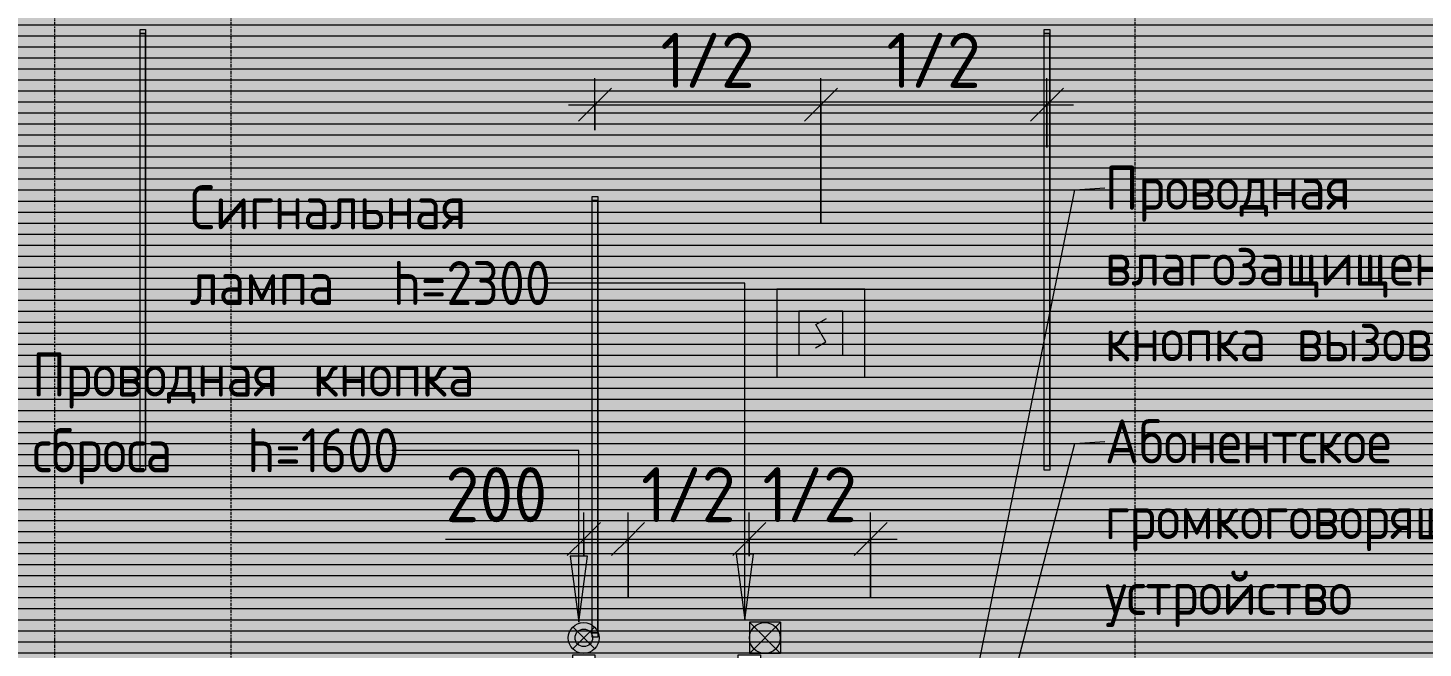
# Model space of a CAD drawing. Header units: millimetres. Extents: x 34897 to 231692, y -8553 to 29000.
# Drawn here: x 65539 to 71866, y 7971 to 10786 of the extents above; entities that cross this region are included whole.
import ezdxf

# ---------------------------------------------------------------- set-up
doc = ezdxf.new("R2010")
doc.units = ezdxf.units.MM
doc.linetypes.add('ADSK_Штрих_ш2 п1', pattern=[300, 200, -100])
doc.linetypes.add('Осевая', pattern=[31.75, 6.35, -4.7625, 15.875, -4.7625])
for name, color, linetype, lineweight in [('A-ANNO-DIMS', 7, 'Continuous', 9), ('A-ANNO-DIMS-100', 7, 'Continuous', 9), ('A-CLNG-PATT', 7, 'Continuous', 9), ('A-DETL-1', 7, 'ADSK_Штрих_ш2 п1', 9), ('Q-SPCQ', 7, 'Continuous', 9), ('Оси-2', 7, 'Осевая', 9)]:
    doc.layers.add(name, color=color, linetype=linetype, lineweight=lineweight)
doc.layers.add('A-CLNG-PATT-1', color=7, linetype='Continuous', lineweight=9, transparency=1)
for name, color, linetype, lineweight, true_color in [('E-LITE-EQPM-1', 7, 'Continuous', 9, 0xff8080), ('G-ANNO-TEXT-1', 7, 'Continuous', 9, 0x3c3c3c), ('Q-SPCQ-3', 7, 'Continuous', 9, 0x008040), ('Q-SPCQ-4', 1, 'Continuous', 9, 0xff0000)]:
    doc.layers.add(name, color=color, linetype=linetype, lineweight=lineweight, true_color=true_color)
doc.styles.add('GOST Common_1', font='GOST_Common.ttf', dxfattribs={"width": 0.9, "height": 200})
doc.styles.add('ISOCPEUR', font='isocpeur.ttf', dxfattribs={"width": 0.9, "height": 250})
doc.dimstyles.new('ISO-2_5_0_9К_БОЛЬШОЙ', dxfattribs={"dimscale": 304.8, "dimtxt": 248.995294, "dimasz": 0.492126, "dimexe": 0.393701, "dimexo": 0.984252, "dimgap": 0, "dimtad": 1, "dimdec": 0, "dimrnd": 10, "dimzin": 0, "dimdsep": 46, "dimtxsty": 'ISOCPEUR', "dimblk1": 'OBLIQUE', "dimblk2": 'OBLIQUE', "dimsah": 1, "dimcen": 0.09, "dimdle": 0.393701, "dimazin": 0, "dimtfac": 1, "dimtdec": 4, "dimtix": 1, "dimtmove": 0, "dimatfit": 3, "dimfxl": 1, "dimtvp": 1, "dimtolj": 1, "dimtzin": 0, "dimarcsym": 2})
doc.dimstyles.new('ISO-2_5_0_9К_БОЛЬШОЙ_1', dxfattribs={"dimscale": 304.8, "dimtxt": 248.995294, "dimasz": 0.492126, "dimexe": 0.393701, "dimexo": 0.984252, "dimgap": 0, "dimtad": 1, "dimdec": 0, "dimrnd": 10, "dimzin": 0, "dimdsep": 46, "dimtxsty": 'ISOCPEUR', "dimblk1": 'OBLIQUE', "dimblk2": 'OBLIQUE', "dimsah": 1, "dimcen": 0.09, "dimdle": 0.393701, "dimazin": 0, "dimtfac": 1, "dimtdec": 4, "dimtix": 1, "dimtmove": 1, "dimatfit": 3, "dimfxl": 1, "dimtvp": 1, "dimtolj": 1, "dimtzin": 0, "dimarcsym": 2})

# ---------------------------------------------------------------- blocks, each defined once
blk = doc.blocks.new('Downlight - Strip - 2000 мм-27655400-Сводный план потолков 2 этажа в осях 12-23')
at = {"layer": 'E-LITE-EQPM-1'}
for p, q in [((-1000, -231.3), (-1000, -205.9)), ((-1000, -205.9), (-980.9, -205.9)), ((-980.9, -231.3), (-1000, -231.3)), ((-980.9, -231.3), (-980.9, -205.9)), ((-980.9, -205.9), (981, -205.9)), ((-980.9, -205.9), (-980.9, -231.3)), ((-980.9, -231.3), (-980.9, -205.9)), ((-980.9, -205.9), (-980.9, -231.3)), ((-980.9, -205.9), (981, -205.9)), ((-980.9, -205.9), (981, -205.9)), ((981, -231.3), (-980.9, -231.3)), ((981, -231.3), (-980.9, -231.3)), ((-980.9, -231.3), (981, -231.3)), ((981, -205.9), (981, -231.3)), ((981, -231.3), (981, -205.9)), ((981, -205.9), (1000, -205.9)), ((981, -231.3), (981, -205.9)), ((981, -205.9), (981, -231.3)), ((1000, -231.3), (981, -231.3)), ((1000, -205.9), (1000, -231.3))]:
    blk.add_line(p, q, dxfattribs=at)
blk = doc.blocks.new('Проводная кнопка сброса GC-0421W1 - Кнопка выхода 2-29719815-Сводный план потолков 2 этажа в осях 12-23')
at = {"layer": 'Q-SPCQ-3'}
for p, q in [((173.8, 156.3), (74.8, 57.3)), ((75.4, 157.2), (174.3, 58.2)), ((75, 10), (75, 30)), ((75, 30), (175, 30)), ((175, 10), (75, 10)), ((175, 30), (175, 10))]:
    blk.add_line(p, q, dxfattribs=at)
for centre, radius in [((124.2, 107), 70), ((124.9, 107.7), 40)]:
    blk.add_circle(centre, radius, dxfattribs=at)
blk = doc.blocks.new('оповещатель охранно-звуковойrfa - Сигнальная лампа-29719814-Сводный план потолков 2 этажа в осях 12-23')
at = {"layer": 'Q-SPCQ-3'}
for p, q in [((267.1, 178.4), (125.4, 36.7)), ((267.1, 178.3), (125.4, 178.3)), ((125.4, 178.3), (125.4, 36.7)), ((125.4, 178.3), (267.1, 36.7)), ((267.1, 178.4), (267.1, 36.7)), ((75, 10), (75, 30)), ((75, 30), (175, 30)), ((267.1, 36.7), (125.4, 36.7)), ((175, 30), (175, 10))]:
    blk.add_line(p, q, dxfattribs=at)
blk.add_circle((195.4, 107), 70, dxfattribs=at)
blk = doc.blocks.new('Извещатель потолочный - Монтируемые на перекрытии-30351624-Сводный план потолков 2 этажа в осях 12-23')
at = {"layer": 'Q-SPCQ'}
for p, q in [((-300, 300), (-300, -100)), ((100, 300), (-300, 300)), ((100, -100), (100, 300)), ((0, 200), (-200, 200)), ((-200, 200), (-200, 0)), ((0, 0), (0, 200)), ((-122.5, 139), (-74.9, 166.5)), ((-100, 100), (-122.5, 139)), ((-77.5, 61), (-100, 100)), ((-200, 0), (0, 0)), ((-125.1, 33.5), (-77.5, 61)), ((-300, -100), (100, -100))]:
    blk.add_line(p, q, dxfattribs=at)
blk = doc.blocks.new('DIMBLOCK37-Сводный план потолков 2 этажа в осях 12-23')
at = {"layer": 'A-ANNO-DIMS-100'}
for p, q in [((68060, 8387), (68060, 8585.7)), ((68260.5, 8200), (68260.5, 8585.7)), ((67432.3, 8465.7), (68006.3, 8465.7)), ((67940, 8465.7), (68380.5, 8465.7)), ((68006.3, 8465.7), (68160.2, 8465.7)), ((68060, 8465.7), (68060, 8387)), ((68260.5, 8465.7), (68260.5, 8200))]:
    blk.add_line(p, q, dxfattribs=at)
at = {"layer": 'A-ANNO-DIMS-100', "lineweight": 20}
for p, q in [((68060, 8465.7), (68135, 8540.7)), ((68260.5, 8465.7), (68335.5, 8540.7)), ((68060, 8465.7), (67985, 8390.7)), ((68260.5, 8465.7), (68185.5, 8390.7))]:
    blk.add_line(p, q, dxfattribs=at)
at = {"layer": 'A-ANNO-DIMS-100', "color": 0, "insert": (67432.3, 8792.4), "char_height": 250, "width": 568.858, "attachment_point": 1, "line_spacing_factor": 1.149209, "style": 'ISOCPEUR'}
blk.add_mtext('200', dxfattribs=at)
blk = doc.blocks.new('_Oblique')
at = {"color": 0, "linetype": 'ByBlock', "lineweight": -2}
blk.add_line((-0.5, -0.5), (0.5, 0.5), dxfattribs=at)
blk = doc.blocks.new('DIMBLOCK38-Сводный план потолков 2 этажа в осях 12-23')
at = {"layer": 'A-ANNO-DIMS-100'}
for p, q in [((68260.5, 8200), (68260.5, 8585.7)), ((68810.5, 8388.4), (68810.5, 8585.7)), ((68140.5, 8465.7), (68810.5, 8465.7)), ((68260.5, 8465.7), (68260.5, 8200)), ((68810.5, 8465.7), (68810.5, 8388.4))]:
    blk.add_line(p, q, dxfattribs=at)
at = {"layer": 'A-ANNO-DIMS-100', "lineweight": 20}
for p, q in [((68260.5, 8465.7), (68335.5, 8540.7)), ((68810.5, 8465.7), (68885.5, 8540.7)), ((68260.5, 8465.7), (68185.5, 8390.7)), ((68810.5, 8465.7), (68735.5, 8390.7))]:
    blk.add_line(p, q, dxfattribs=at)
at = {"layer": 'A-ANNO-DIMS-100', "color": 0, "insert": (68320, 8792.4), "char_height": 250, "width": 517.144, "attachment_point": 1, "line_spacing_factor": 1.149209, "style": 'ISOCPEUR'}
blk.add_mtext('1/2', dxfattribs=at)
blk = doc.blocks.new('DIMBLOCK39-Сводный план потолков 2 этажа в осях 12-23')
at = {"layer": 'A-ANNO-DIMS-100'}
for p, q in [((68810.5, 8388.4), (68810.5, 8585.7)), ((69360.5, 8200), (69360.5, 8585.7)), ((68810.5, 8465.7), (69480.5, 8465.7)), ((68810.5, 8465.7), (68810.5, 8388.4)), ((69360.5, 8465.7), (69360.5, 8200))]:
    blk.add_line(p, q, dxfattribs=at)
at = {"layer": 'A-ANNO-DIMS-100', "lineweight": 20}
for p, q in [((68810.5, 8465.7), (68885.5, 8540.7)), ((69360.5, 8465.7), (69435.5, 8540.7)), ((68810.5, 8465.7), (68735.5, 8390.7)), ((69360.5, 8465.7), (69285.5, 8390.7))]:
    blk.add_line(p, q, dxfattribs=at)
at = {"layer": 'A-ANNO-DIMS-100', "color": 0, "insert": (68870, 8792.4), "char_height": 250, "width": 517.144, "attachment_point": 1, "line_spacing_factor": 1.149209, "style": 'ISOCPEUR'}
blk.add_mtext('1/2', dxfattribs=at)
blk = doc.blocks.new('DIMBLOCK60-Сводный план потолков 2 этажа в осях 12-23')
at = {"layer": 'A-ANNO-DIMS-100'}
for p, q in [((68110, 10321), (68110, 10556.8)), ((69135, 9900), (69135, 10556.8)), ((67990, 10436.8), (69135, 10436.8)), ((68110, 10436.8), (68110, 10321)), ((69135, 10436.8), (69135, 9900))]:
    blk.add_line(p, q, dxfattribs=at)
at = {"layer": 'A-ANNO-DIMS-100', "lineweight": 20}
for p, q in [((68110, 10436.8), (68185, 10511.8)), ((69135, 10436.8), (69210, 10511.8)), ((68110, 10436.8), (68035, 10361.8)), ((69135, 10436.8), (69060, 10361.8))]:
    blk.add_line(p, q, dxfattribs=at)
at = {"layer": 'A-ANNO-DIMS-100', "color": 0, "insert": (68407, 10763.4), "char_height": 250, "width": 517.144, "attachment_point": 1, "line_spacing_factor": 1.149209, "style": 'ISOCPEUR'}
blk.add_mtext('1/2', dxfattribs=at)
blk = doc.blocks.new('DIMBLOCK61-Сводный план потолков 2 этажа в осях 12-23')
at = {"layer": 'A-ANNO-DIMS-100'}
for p, q in [((69135, 9900), (69135, 10556.8)), ((70160, 10242.9), (70160, 10556.8)), ((69135, 10436.8), (70280, 10436.8)), ((69135, 10436.8), (69135, 9900)), ((70160, 10436.8), (70160, 10242.9))]:
    blk.add_line(p, q, dxfattribs=at)
at = {"layer": 'A-ANNO-DIMS-100', "lineweight": 20}
for p, q in [((69135, 10436.8), (69210, 10511.8)), ((70160, 10436.8), (70235, 10511.8)), ((69135, 10436.8), (69060, 10361.8)), ((70160, 10436.8), (70085, 10361.8))]:
    blk.add_line(p, q, dxfattribs=at)
at = {"layer": 'A-ANNO-DIMS-100', "color": 0, "insert": (69432, 10763.4), "char_height": 250, "width": 517.144, "attachment_point": 1, "line_spacing_factor": 1.149209, "style": 'ISOCPEUR'}
blk.add_mtext('1/2', dxfattribs=at)

msp = doc.modelspace()

# ---------------------------------------------------------------- hatches: boundary and pattern name
at = {"layer": 'A-CLNG-PATT'}
h = msp.add_hatch(dxfattribs=at)
h.set_pattern_fill('FP_47', color=256, style=0, pattern_type=2)
h.set_pattern_definition([(0, (57110, 9800), (0, -50), [])])
h.paths.add_polyline_path([(74622.4, 7921), (74729, 7921), (74729, 8301), (75459, 8301), (75459, 10879), (74015.2, 10879), (74015.2, 10868.5), (66296, 10868.5), (66296, 10880), (47239.7, 10879), (47239.7, 11679), (44781.7, 11679), (44781.7, 10879), (42401, 10879), (42401, 10209), (40882.1, 10209), (40874, 10176.3), (40851.6, 10133.6), (40819.6, 10097.5), (40779.9, 10070.2), (40734.9, 10053.1), (40687, 10047.2), (40639.1, 10053.1), (40594.1, 10070.2), (40554.4, 10097.5), (40522.4, 10133.6), (40500, 10176.3), (40491.9, 10209), (38761, 10209), (38761, 7921), (68010, 7921), (68010, 7940), (68110, 7940), (68110, 7921), (68760.5, 7921), (68760.5, 7940), (68860.5, 7940), (68860.5, 7921), (73167.7, 7921)])
h.paths.add_polyline_path([(57006.1, 9202), (56957.9, 9202), (56911, 9213.5), (56868.4, 9235.9), (56832.3, 9267.9), (56804.9, 9307.6), (56787.8, 9352.6), (56782, 9400.5), (56787.8, 9448.4), (56804.9, 9493.4), (56832.3, 9533.1), (56868.4, 9565.1), (56911, 9587.5), (56957.9, 9599), (57006.1, 9599), (57052.9, 9587.5), (57095.6, 9565.1), (57131.7, 9533.1), (57159.1, 9493.4), (57176.2, 9448.4), (57182, 9400.5), (57176.2, 9352.6), (57159.1, 9307.6), (57131.7, 9267.9), (57095.6, 9235.9), (57052.9, 9213.5)])
h.paths.add_polyline_path([(57357.9, 9202), (57311, 9213.5), (57268.4, 9235.9), (57232.3, 9267.9), (57204.9, 9307.6), (57187.8, 9352.6), (57182, 9400.5), (57187.8, 9448.4), (57204.9, 9493.4), (57232.3, 9533.1), (57268.4, 9565.1), (57311, 9587.5), (57357.9, 9599), (57406.1, 9599), (57452.9, 9587.5), (57495.6, 9565.1), (57531.7, 9533.1), (57559.1, 9493.4), (57576.2, 9448.4), (57582, 9400.5), (57576.2, 9352.6), (57559.1, 9307.6), (57531.7, 9267.9), (57495.6, 9235.9), (57452.9, 9213.5), (57406.1, 9202)])
at = {"layer": 'A-CLNG-PATT-1'}
h = msp.add_hatch(color=256, dxfattribs=at)
h.paths.add_polyline_path([(74622.4, 7921), (74729, 7921), (74729, 8301), (75459, 8301), (75459, 10879), (74015.2, 10879), (74015.2, 10868.5), (66296, 10868.5), (66296, 10880), (47239.7, 10879), (47239.7, 11679), (44781.7, 11679), (44781.7, 10879), (42401, 10879), (42401, 10209), (40882.1, 10209), (40874, 10176.3), (40851.6, 10133.6), (40819.6, 10097.5), (40779.9, 10070.2), (40734.9, 10053.1), (40687, 10047.2), (40639.1, 10053.1), (40594.1, 10070.2), (40554.4, 10097.5), (40522.4, 10133.6), (40500, 10176.3), (40491.9, 10209), (38761, 10209), (38761, 7921), (68010, 7921), (68010, 7940), (68110, 7940), (68110, 7921), (68760.5, 7921), (68760.5, 7940), (68860.5, 7940), (68860.5, 7921), (73167.7, 7921)])
h.paths.add_polyline_path([(56957.9, 9202), (56911, 9213.5), (56868.4, 9235.9), (56832.3, 9267.9), (56804.9, 9307.6), (56787.8, 9352.6), (56782, 9400.5), (56787.8, 9448.4), (56804.9, 9493.4), (56832.3, 9533.1), (56868.4, 9565.1), (56911, 9587.5), (56957.9, 9599), (57006.1, 9599), (57052.9, 9587.5), (57095.6, 9565.1), (57131.7, 9533.1), (57159.1, 9493.4), (57176.2, 9448.4), (57182, 9400.5), (57176.2, 9352.6), (57159.1, 9307.6), (57131.7, 9267.9), (57095.6, 9235.9), (57052.9, 9213.5), (57006.1, 9202)])
h.paths.add_polyline_path([(57357.9, 9202), (57311, 9213.5), (57268.4, 9235.9), (57232.3, 9267.9), (57204.9, 9307.6), (57187.8, 9352.6), (57182, 9400.5), (57187.8, 9448.4), (57204.9, 9493.4), (57232.3, 9533.1), (57268.4, 9565.1), (57311, 9587.5), (57357.9, 9599), (57406.1, 9599), (57452.9, 9587.5), (57495.6, 9565.1), (57531.7, 9533.1), (57559.1, 9493.4), (57576.2, 9448.4), (57582, 9400.5), (57576.2, 9352.6), (57559.1, 9307.6), (57531.7, 9267.9), (57495.6, 9235.9), (57452.9, 9213.5), (57406.1, 9202)])
h.paths.add_polyline_path([(73509, 10879.5), (73509, 10900), (66791, 10900), (66791, 10879.5), (73167.7, 10879.5)])
at = {"layer": 'G-ANNO-TEXT-1'}
for points in [[(68037.8, 8088), (68077.3, 8388), (67998.3, 8388)], [(68790.1, 8098), (68829.6, 8398), (68750.6, 8398)]]:
    msp.add_hatch(color=256, dxfattribs=at).paths.add_polyline_path(points)

# ---------------------------------------------------------------- linework, layer by layer
at = {"layer": 'A-DETL-1'}
msp.add_line((38761, 9400), (75459, 9400), dxfattribs=at)
at = {"layer": 'G-ANNO-TEXT-1'}
for p, q in [((69775.7, 7525.9), (70286.3, 10050.1)), ((70286.3, 10050.1), (70423.2, 10060)), ((68083.3, 9627.7), (67885.9, 9627.7)), ((68790.1, 9627.7), (68083.3, 9627.7)), ((68790.1, 8098), (68790.1, 9627.7)), ((67917.8, 8868.5), (67189.6, 8868.5)), ((68037.8, 8868.5), (67917.8, 8868.5)), ((68037.8, 8088), (68037.8, 8868.5)), ((69846.6, 7205.4), (70286.3, 8899.3)), ((70286.3, 8899.3), (70423.2, 8909.2)), ((68077.3, 8388), (67998.3, 8388)), ((67998.3, 8388), (68037.8, 8088)), ((68037.8, 8088), (68077.3, 8388)), ((68829.6, 8398), (68750.6, 8398)), ((68750.6, 8398), (68790.1, 8098)), ((68790.1, 8098), (68829.6, 8398))]:
    msp.add_line(p, q, dxfattribs=at)
at = {"layer": 'Оси-2'}
for p, q in [((65660, 593.7), (65660, 24898.1)), ((66460, 593.7), (66460, 24898.1)), ((70560, 593.7), (70560, 24898.1)), ((39466.8, 10500), (82030.3, 10500))]:
    msp.add_line(p, q, dxfattribs=at)

# ---------------------------------------------------------------- block references
at = {"layer": 'E-LITE-EQPM-1', "rotation": 89.9999999999999}
for p in [(65841.4, 9779), (69941.4, 9779), (67891.4, 9021)]:
    msp.add_blockref('Downlight - Strip - 2000 мм-27655400-Сводный план потолков 2 этажа в осях 12-23', p, dxfattribs=at)
at = {"layer": 'Q-SPCQ-3'}
for name, p in [('Проводная кнопка сброса GC-0421W1 - Кнопка выхода 2-29719815-Сводный план потолков 2 этажа в осях 12-23', (67935, 7910)), ('оповещатель охранно-звуковойrfa - Сигнальная лампа-29719814-Сводный план потолков 2 этажа в осях 12-23', (68685.5, 7910))]:
    msp.add_blockref(name, p, dxfattribs=at)
at = {"layer": 'Q-SPCQ-4'}
msp.add_blockref('Извещатель потолочный - Монтируемые на перекрытии-30351624-Сводный план потолков 2 этажа в осях 12-23', (69235, 9300), dxfattribs=at)

# ---------------------------------------------------------------- texts
at = {"layer": 'G-ANNO-TEXT-1', "char_height": 200, "attachment_point": 1, "style": 'GOST Common_1'}
for s, insert, width in [('Проводная', (70423.2, 10160), 1464.683), ('\\fGOST Common|b0|i0|c204|p34|;\\W.9; ', (71631.7, 10160), 79.367), ('Сигнальная', (66272.6, 10071.6), 1616.202), ('\\fGOST Common|b0|i0|c204|p34|;\\W.9; ', (67606.1, 10071.6), 79.367), ('влагозащищенная', (70423.2, 9816), 2546.961), ('  h=2300', (66975, 9727.7), 1103.924), ('лампа', (66272.6, 9727.7), 851.392), ('\\fGOST Common|b0|i0|c204|p34|;\\W.9; ', (71226.9, 9472.1), 79.367), ('вызова', (71292.4, 9472.1), 981.265), ('кнопка', (70423.2, 9472.1), 974.05), ('Проводная', (65558.4, 9312.4), 1464.683), ('\\fGOST Common|b0|i0|c204|p34|;\\W.9; ', (66766.9, 9312.4), 79.367), ('\\fGOST Common|b0|i0|c204|p34|;\\W.9; ', (67636.1, 9312.4), 79.367), ('кнопка', (66832.4, 9312.4), 974.05), ('Абонентское', (70423.2, 9009.2), 1796.582), ('сброса', (65558.4, 8968.5), 916.329), ('  h=1600', (66314.5, 8968.5), 1060.633), ('громкоговорящее', (70423.2, 8665.2), 2460.379), ('устройство', (70423.2, 8321.3), 1601.772)]:
    msp.add_mtext(s, dxfattribs=dict(at, insert=insert, width=width))

# ---------------------------------------------------------------- dimensions: what is measured, and where the dimension line sits
at = {"layer": 'A-ANNO-DIMS'}
for base, p1, p2, override, picture, middle in [((69135, 10436.8), (68110, 10021), (69135, 9600), {"dimpost": '<>', "dimfxl": 1108.091186}, 'DIMBLOCK60-Сводный план потолков 2 этажа в осях 12-23', (68622.5, 10561.8)), ((70160, 10436.8), (69135, 9600), (70160, 10542.9), {"dimpost": '<>', "dimfxl": 1392.693222}, 'DIMBLOCK61-Сводный план потолков 2 этажа в осях 12-23', (69647.5, 10561.8)), ((68810.5, 8465.7), (68260.5, 7900), (68810.5, 8088.4), {"dimpost": '<>', "dimfxl": 581.360041}, 'DIMBLOCK38-Сводный план потолков 2 этажа в осях 12-23', (68535.5, 8590.7)), ((69360.5, 8465.7), (68810.5, 8088.4), (69360.5, 7900), {"dimpost": '<>', "dimfxl": 581.360041}, 'DIMBLOCK39-Сводный план потолков 2 этажа в осях 12-23', (69085.5, 8590.7))]:
    dim = msp.add_linear_dim(base=base, p1=p1, p2=p2, text='1/2', dimstyle='ISO-2_5_0_9К_БОЛЬШОЙ', override=override, dxfattribs=at)
    dim.commit()
    dim.dimension.update_dxf_attribs({"geometry": picture, "text_midpoint": middle})
dim = msp.add_linear_dim(base=(68260.4805, 8465.7474), p1=(68060, 8086.9699), p2=(68260.4805, 7900), dimstyle='ISO-2_5_0_9К_БОЛЬШОЙ_1', override={"dimpost": '<>', "dimfxl": 274.13532}, dxfattribs=at)
dim.commit()
dim.dimension.update_dxf_attribs({"geometry": 'DIMBLOCK37-Сводный план потолков 2 этажа в осях 12-23', "text_midpoint": (67716.6934, 8625.6946), "dimtype": 160})

doc.saveas('drawing.dxf')
